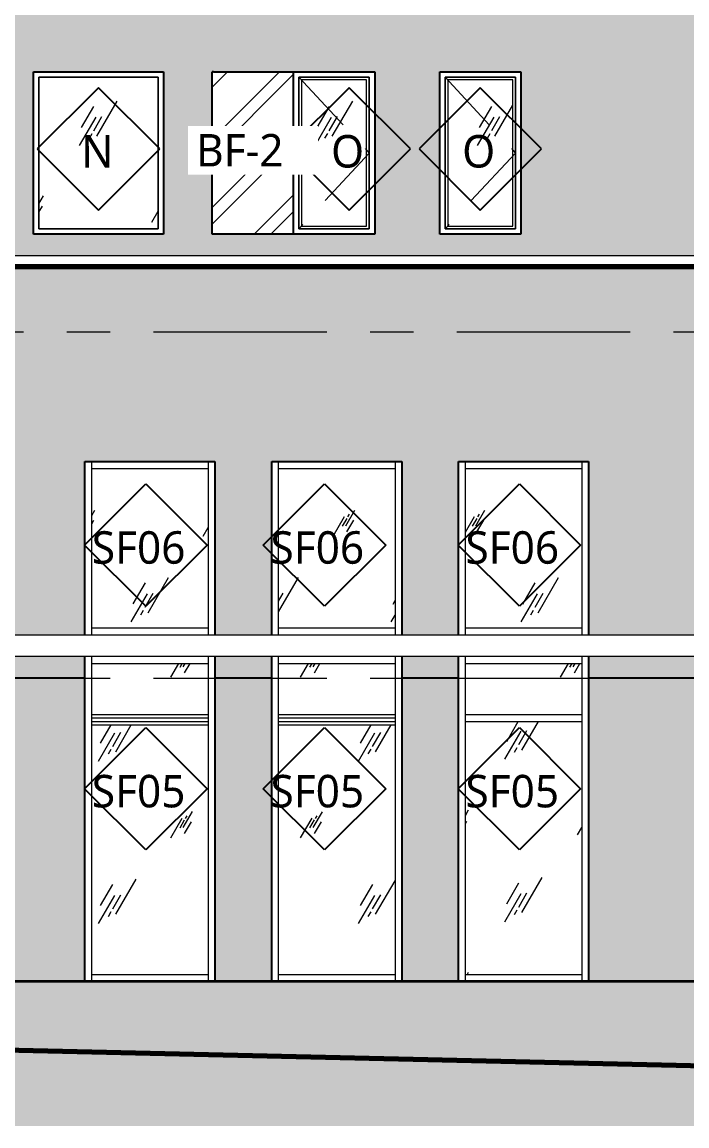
# Model space of a CAD drawing. Header units: inches. Extents: x 6 to 15224, y -733 to 6300.
# Drawn here: x 7195.9 to 7441.5, y 5055.6 to 5463.4 of the extents above; entities that cross this region are included whole.
import ezdxf

# ---------------------------------------------------------------- set-up
doc = ezdxf.new("R2010")
doc.units = ezdxf.units.IN
doc.header["$MEASUREMENT"] = 0
doc.linetypes.add('Center 1_2_', pattern=[112, 64, -16, 16, -16])
doc.linetypes.add('Hidden 3_16_', pattern=[36, 24, -12])
for name, color, linetype, lineweight in [('A-ANNO-NOTE', 131, 'Continuous', 25), ('A-DETL', 90, 'Continuous', 13), ('A-DETL-GENF', 92, 'Continuous', 13), ('A-FLOR-LEVL', 51, 'Continuous', 13), ('A-GLAZ', 151, 'Continuous', 25), ('A-GLAZ-CURT', 52, 'Continuous', 13), ('A-GLAZ-CWMG', 51, 'Continuous', 13), ('A-GLAZ-IDEN', 152, 'Continuous', 25), ('A-GLAZ-SILL', 1, 'Continuous', 18), ('A-ROOF', 132, 'Continuous', 18), ('A-WALL', 113, 'Continuous', 25), ('A-WALL-PATT', 111, 'Continuous', 25), ('G-ANNO-TEXT', 231, 'Continuous', 13)]:
    doc.layers.add(name, color=color, linetype=linetype, lineweight=lineweight)
doc.styles.add('Open Sans_5', font='OpenSans-Regular.ttf', dxfattribs={"height": 12})

# ---------------------------------------------------------------- blocks, each defined once
blk = doc.blocks.new('1-2 WD Adaptive - 2_-6_x5_-0_-12420713-NORTH ELEVATION')
at = {"layer": 'A-GLAZ-SILL', "lineweight": 13}
h = blk.add_hatch(dxfattribs=at)
h.set_pattern_fill('FP_151', color=256, style=0, pattern_type=2)
h.set_pattern_definition([(59.808, (1556.558, 5424.806), (144.0017, 239.99866), [9, -754.581]), (59.808, (1555.824, 5418.193), (144.0017, 239.99866), [12, -751.581]), (59.808, (1561.009, 5423.623), (144.0017, 239.99866), [6, -757.581]), (59.808, (1559.42, 5420.844), (144.0017, 239.99866), [2, -761.581]), (59.808, (1562.115, 5421.598), (144.0017, 239.99866), [15, -748.581]), (59.808, (1587.533, 5391.404), (144.0017, 239.99866), [5.062, -758.519]), (59.808, (1587.092, 5393.668), (144.0017, 239.99866), [6.75, -756.831]), (59.808, (1585.882, 5393.525), (144.0017, 239.99866), [3.375, -760.206]), (59.808, (1587.914, 5397.029), (144.0017, 239.99866), [1.125, -762.456]), (59.808, (1582.7, 5390.297), (144.0017, 239.99866), [8.438, -755.144])])
h.paths.add_polyline_path([(1560.87, 5388), (1561.06, 5388), (1561.06, 5442), (1537.06, 5442), (1537.06, 5388)])
at = {"layer": 'A-GLAZ', "lineweight": 13}
for p, q in [((1534.06, 5445), (1564.06, 5445)), ((1534.06, 5385), (1534.06, 5445)), ((1564.06, 5445), (1564.06, 5385)), ((1562.06, 5443), (1536.06, 5443)), ((1536.06, 5443), (1536.06, 5387)), ((1562.06, 5387), (1562.06, 5443)), ((1536.06, 5387), (1562.06, 5387)), ((1564.06, 5385), (1534.06, 5385))]:
    blk.add_line(p, q, dxfattribs=at)
at = {"layer": 'A-GLAZ', "linetype": 'Hidden 3_16_', "lineweight": 13}
for p, q in [((1536.06, 5443), (1562.06, 5415)), ((1562.06, 5415), (1536.06, 5387))]:
    blk.add_line(p, q, dxfattribs=at)
at = {"layer": 'A-GLAZ-SILL'}
for p, q in [((1536.06, 5443), (1562.06, 5443)), ((1536.06, 5387), (1536.06, 5443)), ((1562.06, 5443), (1536.06, 5443)), ((1536.06, 5443), (1536.06, 5387)), ((1561.06, 5442), (1537.06, 5442)), ((1537.06, 5442), (1537.06, 5388)), ((1561.06, 5388), (1561.06, 5442)), ((1562.06, 5443), (1562.06, 5387)), ((1562.06, 5387), (1562.06, 5443)), ((1562.06, 5387), (1536.06, 5387)), ((1536.06, 5387), (1562.06, 5387)), ((1537.06, 5388), (1561.06, 5388))]:
    blk.add_line(p, q, dxfattribs=at)
blk = doc.blocks.new('1-2 WD Adaptive-Recess-TS - 2_-6_x5_-0_ - 2_-6_ Recess L-12471039-NORTH ELEVATION')
at = {"layer": 'A-GLAZ-SILL', "lineweight": 13}
h = blk.add_hatch(dxfattribs=at)
h.set_pattern_fill('FP_176', color=256, style=0, pattern_type=2)
h.set_pattern_definition([(45.064, (1529.362, 0), (-12.699375, 12.61497), []), (45.064, (1529.362, 19.2), (-12.699375, 12.61497), [])])
h.paths.add_polyline_path([(1378.06, 5385), (1378.06, 5445), (1348.06, 5445), (1348.06, 5385)])
h = blk.add_hatch(dxfattribs=at)
h.set_pattern_fill('FP_177', color=256, style=0, pattern_type=2)
h.set_pattern_definition([(59.808, (1400.558, 5424.806), (144.0017, 239.99866), [9, -754.581]), (59.808, (1399.824, 5418.193), (144.0017, 239.99866), [12, -751.581]), (59.808, (1405.009, 5423.623), (144.0017, 239.99866), [6, -757.581]), (59.808, (1403.42, 5420.844), (144.0017, 239.99866), [2, -761.581]), (59.808, (1406.115, 5421.598), (144.0017, 239.99866), [15, -748.581]), (59.808, (1431.533, 5391.404), (144.0017, 239.99866), [5.063, -758.519]), (59.808, (1431.092, 5393.668), (144.0017, 239.99866), [6.75, -756.831]), (59.808, (1429.882, 5393.525), (144.0017, 239.99866), [3.375, -760.206]), (59.808, (1431.914, 5397.029), (144.0017, 239.99866), [1.125, -762.456]), (59.808, (1426.7, 5390.297), (144.0017, 239.99866), [8.438, -755.144])])
h.paths.add_polyline_path([(1405.06, 5388), (1405.06, 5442), (1381.06, 5442), (1381.06, 5388)])
at = {"layer": 'A-GLAZ'}
for p, q in [((1348.06, 5385), (1348.06, 5445)), ((1348.53, 5445), (1348.06, 5445)), ((1378.06, 5385), (1378.06, 5445)), ((1348.53, 5385), (1348.06, 5385))]:
    blk.add_line(p, q, dxfattribs=at)
at = {"layer": 'A-GLAZ', "lineweight": 13}
for p, q in [((1348.53, 5445), (1408.06, 5445)), ((1408.06, 5445), (1408.06, 5385)), ((1406.06, 5443), (1380.06, 5443)), ((1380.06, 5443), (1380.06, 5387)), ((1406.06, 5387), (1406.06, 5443)), ((1380.06, 5387), (1406.06, 5387)), ((1408.06, 5385), (1348.53, 5385))]:
    blk.add_line(p, q, dxfattribs=at)
at = {"layer": 'A-GLAZ', "linetype": 'Hidden 3_16_', "lineweight": 13}
for p, q in [((1380.06, 5443), (1406.06, 5415)), ((1406.06, 5415), (1380.06, 5387))]:
    blk.add_line(p, q, dxfattribs=at)
at = {"layer": 'A-GLAZ-SILL'}
for p, q in [((1380.06, 5443), (1406.06, 5443)), ((1380.06, 5387), (1380.06, 5443)), ((1406.06, 5443), (1380.06, 5443)), ((1380.06, 5443), (1380.06, 5387)), ((1405.06, 5442), (1381.06, 5442)), ((1381.06, 5442), (1381.06, 5388)), ((1405.06, 5388), (1405.06, 5442)), ((1406.06, 5443), (1406.06, 5387)), ((1406.06, 5387), (1406.06, 5443)), ((1406.06, 5387), (1380.06, 5387)), ((1380.06, 5387), (1406.06, 5387)), ((1381.06, 5388), (1405.06, 5388))]:
    blk.add_line(p, q, dxfattribs=at)
blk = doc.blocks.new('1-2 WD Adaptive - 4-0_x5_-0_-12420712-NORTH ELEVATION')
at = {"layer": 'A-GLAZ', "lineweight": 13}
h = blk.add_hatch(dxfattribs=at)
h.set_pattern_fill('FP_180', color=256, style=0, pattern_type=2)
h.set_pattern_definition([(59.808, (1313.558, 5424.806), (144.0017, 239.99866), [9, -754.581]), (59.808, (1312.824, 5418.193), (144.0017, 239.99866), [12, -751.581]), (59.808, (1318.009, 5423.623), (144.0017, 239.99866), [6, -757.581]), (59.808, (1316.42, 5420.844), (144.0017, 239.99866), [2, -761.581]), (59.808, (1319.115, 5421.598), (144.0017, 239.99866), [15, -748.581]), (59.808, (1344.533, 5391.404), (144.0017, 239.99866), [5.062, -758.519]), (59.808, (1344.092, 5393.668), (144.0017, 239.99866), [6.75, -756.831]), (59.808, (1342.882, 5393.525), (144.0017, 239.99866), [3.375, -760.206]), (59.808, (1344.914, 5397.029), (144.0017, 239.99866), [1.125, -762.456]), (59.808, (1339.7, 5390.297), (144.0017, 239.99866), [8.438, -755.144])])
h.paths.add_polyline_path([(1284.06, 5387), (1328.06, 5387), (1328.06, 5443), (1284.06, 5443), (1284.06, 5391.08)])
for p, q in [((1282.06, 5445), (1330.06, 5445)), ((1282.06, 5385), (1282.06, 5445)), ((1330.06, 5445), (1330.06, 5385)), ((1328.06, 5443), (1284.06, 5443)), ((1284.06, 5443), (1284.06, 5387)), ((1328.06, 5387), (1328.06, 5443)), ((1284.06, 5387), (1328.06, 5387)), ((1330.06, 5385), (1282.06, 5385))]:
    blk.add_line(p, q, dxfattribs=at)
at = {"layer": 'A-GLAZ-SILL'}
for p, q in [((1284.06, 5443), (1328.06, 5443)), ((1284.06, 5387), (1284.06, 5443)), ((1328.06, 5443), (1284.06, 5443)), ((1284.06, 5443), (1284.06, 5387)), ((1328.06, 5443), (1328.06, 5387)), ((1328.06, 5387), (1328.06, 5443)), ((1328.06, 5387), (1284.06, 5387)), ((1284.06, 5387), (1328.06, 5387))]:
    blk.add_line(p, q, dxfattribs=at)
blk = doc.blocks.new('System Panel - Glazed-17608209-NORTH ELEVATION')
at = {"layer": 'A-GLAZ-CURT'}
h = blk.add_hatch(dxfattribs=at)
h.set_pattern_fill('FP_274', color=256, style=0, pattern_type=2)
h.set_pattern_definition([(59.808, (936.558, 5197.431), (144.0017, 239.99866), [9, -754.581]), (59.808, (935.824, 5190.818), (144.0017, 239.99866), [12, -751.581]), (59.808, (941.009, 5196.248), (144.0017, 239.99866), [6, -757.581]), (59.808, (939.42, 5193.469), (144.0017, 239.99866), [2, -761.581]), (59.808, (942.115, 5194.223), (144.0017, 239.99866), [15, -748.581]), (59.808, (967.533, 5164.029), (144.0017, 239.99866), [5.062, -758.519]), (59.808, (967.092, 5166.293), (144.0017, 239.99866), [6.75, -756.831]), (59.808, (965.882, 5166.15), (144.0017, 239.99866), [3.375, -760.206]), (59.808, (967.914, 5169.654), (144.0017, 239.99866), [1.125, -762.456]), (59.808, (962.7, 5162.922), (144.0017, 239.99866), [8.438, -755.144])])
h.paths.add_polyline_path([(950.56, 5111.5), (950.56, 5203.75), (907.56, 5203.75), (907.56, 5111.5)])
blk = doc.blocks.new('System Panel - Glazed-12388230-NORTH ELEVATION')
at = {"layer": 'A-GLAZ-CURT'}
h = blk.add_hatch(dxfattribs=at)
h.set_pattern_fill('FP_275', color=256, style=0, pattern_type=2)
h.set_pattern_definition([(59.808, (936.558, 5256.806), (144.0017, 239.99866), [9, -754.581]), (59.808, (935.824, 5250.193), (144.0017, 239.99866), [12, -751.581]), (59.808, (941.009, 5255.623), (144.0017, 239.99866), [6, -757.581]), (59.808, (939.42, 5252.844), (144.0017, 239.99866), [2, -761.581]), (59.808, (942.115, 5253.598), (144.0017, 239.99866), [15, -748.581]), (59.808, (967.533, 5223.404), (144.0017, 239.99866), [5.062, -758.519]), (59.808, (967.092, 5225.668), (144.0017, 239.99866), [6.75, -756.831]), (59.808, (965.882, 5225.525), (144.0017, 239.99866), [3.375, -760.206]), (59.808, (967.914, 5229.029), (144.0017, 239.99866), [1.125, -762.456]), (59.808, (962.7, 5222.297), (144.0017, 239.99866), [8.438, -755.144])])
h.paths.add_polyline_path([(939.7, 5207.5), (950.56, 5207.5), (950.56, 5226.5), (907.56, 5226.5), (907.56, 5207.5), (935.04, 5207.5)])
blk = doc.blocks.new('Rectangular Mullion - 2 1_2_ x 5_-4521980-NORTH ELEVATION')
at = {"layer": 'A-GLAZ-CWMG'}
for p, q in [((907.56, 5298.5), (907.56, 5301)), ((950.56, 5301), (950.56, 5298.5)), ((907.56, 5298.5), (950.56, 5298.5))]:
    blk.add_line(p, q, dxfattribs=at)
blk = doc.blocks.new('Rectangular Mullion - 2 1_2_ x 5_-4521981-NORTH ELEVATION')
at = {"layer": 'A-GLAZ-CWMG'}
for p, q in [((907.56, 5109), (907.56, 5111.5)), ((950.56, 5111.5), (907.56, 5111.5)), ((950.56, 5111.5), (950.56, 5109))]:
    blk.add_line(p, q, dxfattribs=at)
blk = doc.blocks.new('Rectangular Mullion - 2 1_2_ x 5_-4374346-NORTH ELEVATION')
at = {"layer": 'A-GLAZ-CWMG'}
blk.add_line((950.56, 5205), (950.56, 5109), dxfattribs=at)
blk = doc.blocks.new('Rectangular Mullion - 2 1_2_ x 5_-12386204-NORTH ELEVATION')
at = {"layer": 'A-GLAZ-CWMG'}
blk.add_line((950.56, 5227.75), (950.56, 5206.25), dxfattribs=at)
blk = doc.blocks.new('Rectangular Mullion - 2 1_2_ x 5_-12391201-NORTH ELEVATION')
at = {"layer": 'A-GLAZ-CWMG'}
blk.add_line((907.56, 5238.25), (907.56, 5301), dxfattribs=at)
blk = doc.blocks.new('Rectangular Mullion - 2 1_2_ x 5_-17608210-NORTH ELEVATION')
at = {"layer": 'A-GLAZ-CWMG'}
blk.add_line((907.56, 5205), (907.56, 5206.25), dxfattribs=at)
blk = doc.blocks.new('Rectangular Mullion - 2 1_2_ x 5_-4521982-NORTH ELEVATION')
at = {"layer": 'A-GLAZ-CWMG'}
for p, q in [((907.56, 5205), (907.56, 5207.5)), ((950.56, 5207.5), (907.56, 5207.5)), ((950.56, 5207.5), (950.56, 5205)), ((907.56, 5205), (950.56, 5205))]:
    blk.add_line(p, q, dxfattribs=at)
blk = doc.blocks.new('System Panel - Glazed-20080682-NORTH ELEVATION')
at = {"layer": 'A-GLAZ-CURT'}
h = blk.add_hatch(dxfattribs=at)
h.set_pattern_fill('FP_278', color=256, style=0, pattern_type=2)
h.set_pattern_definition([(59.808, (1470.558, 5198.056), (144.0017, 239.99866), [9, -754.581]), (59.808, (1469.824, 5191.443), (144.0017, 239.99866), [12, -751.581]), (59.808, (1475.009, 5196.873), (144.0017, 239.99866), [6, -757.581]), (59.808, (1473.42, 5194.094), (144.0017, 239.99866), [2, -761.581]), (59.808, (1476.115, 5194.848), (144.0017, 239.99866), [15, -748.581]), (59.808, (1501.533, 5164.654), (144.0017, 239.99866), [5.063, -758.519]), (59.808, (1501.092, 5166.918), (144.0017, 239.99866), [6.75, -756.831]), (59.808, (1499.882, 5166.775), (144.0017, 239.99866), [3.375, -760.206]), (59.808, (1501.914, 5170.279), (144.0017, 239.99866), [1.125, -762.456]), (59.808, (1496.7, 5163.547), (144.0017, 239.99866), [8.437, -755.144])])
h.paths.add_polyline_path([(1456.54, 5111.5), (1484.56, 5111.5), (1484.56, 5205), (1441.56, 5205), (1441.56, 5111.5)])
blk = doc.blocks.new('Rectangular Mullion - 2 1_2_ x 5_-20066308-NORTH ELEVATION')
at = {"layer": 'A-GLAZ-CWMG'}
blk.add_line((1484.56, 5206.25), (1484.56, 5109), dxfattribs=at)
blk = doc.blocks.new('Rectangular Mullion - 2 1_2_ x 5_-20066309-NORTH ELEVATION')
at = {"layer": 'A-GLAZ-CWMG'}
blk.add_line((1441.56, 5109), (1441.56, 5206.25), dxfattribs=at)
blk = doc.blocks.new('System Panel - Glazed-12391330-NORTH ELEVATION')
at = {"layer": 'A-GLAZ-CURT'}
h = blk.add_hatch(dxfattribs=at)
h.set_pattern_fill('FP_298', color=256, style=0, pattern_type=2)
h.set_pattern_definition([(59.808, (1332.558, 5308.806), (144.0017, 239.99866), [9, -754.581]), (59.808, (1331.824, 5302.193), (144.0017, 239.99866), [12, -751.581]), (59.808, (1337.009, 5307.623), (144.0017, 239.99866), [6, -757.581]), (59.808, (1335.42, 5304.844), (144.0017, 239.99866), [2, -761.581]), (59.808, (1338.115, 5305.598), (144.0017, 239.99866), [15, -748.581]), (59.808, (1363.533, 5275.404), (144.0017, 239.99866), [5.062, -758.519]), (59.808, (1363.092, 5277.668), (144.0017, 239.99866), [6.75, -756.831]), (59.808, (1361.882, 5277.525), (144.0017, 239.99866), [3.375, -760.206]), (59.808, (1363.914, 5281.029), (144.0017, 239.99866), [1.125, -762.456]), (59.808, (1358.7, 5274.297), (144.0017, 239.99866), [8.438, -755.144])])
h.paths.add_polyline_path([(1303.56, 5239.5), (1346.56, 5239.5), (1346.56, 5298.5), (1303.56, 5298.5), (1303.56, 5248.07)])
blk = doc.blocks.new('Rectangular Mullion - 2 1_2_ x 5_-V136-NORTH ELEVATION')
at = {"layer": 'A-GLAZ-CWMG'}
blk.add_line((1346.56, 5301), (1346.56, 5238.25), dxfattribs=at)
blk = doc.blocks.new('Rectangular Mullion - 2 1_2_ x 5_-12391200-NORTH ELEVATION')
at = {"layer": 'A-GLAZ-CWMG'}
for p, q in [((1647.06, 5237), (1647.06, 5238.25)), ((1647.06, 5227.75), (1647.06, 5229))]:
    blk.add_line(p, q, dxfattribs=at)
blk = doc.blocks.new('Rectangular Mullion - 2 1_2_ x 5_-V137-NORTH ELEVATION')
at = {"layer": 'A-GLAZ-CWMG'}
for p, q in [((1303.56, 5237), (1303.56, 5239.5)), ((1346.56, 5239.5), (1303.56, 5239.5)), ((1346.56, 5239.5), (1346.56, 5237))]:
    blk.add_line(p, q, dxfattribs=at)
blk = doc.blocks.new('Rectangular Mullion - 2 1_2_ x 5_-V138-NORTH ELEVATION')
at = {"layer": 'A-GLAZ-CWMG'}
for p, q in [((1346.56, 5238.25), (1346.56, 5237)), ((1346.56, 5229), (1346.56, 5227.75))]:
    blk.add_line(p, q, dxfattribs=at)
blk = doc.blocks.new('Rectangular Mullion - 2 1_2_ x 5_-12386209-NORTH ELEVATION')
at = {"layer": 'A-GLAZ-CWMG'}
blk.add_line((1647.06, 5206.25), (1647.06, 5227.75), dxfattribs=at)
blk = doc.blocks.new('Rectangular Mullion - 2 1_2_ x 5_-V139-NORTH ELEVATION')
at = {"layer": 'A-GLAZ-CWMG'}
for p, q in [((1303.56, 5226.5), (1303.56, 5229)), ((1346.56, 5229), (1346.56, 5226.5)), ((1303.56, 5226.5), (1346.56, 5226.5))]:
    blk.add_line(p, q, dxfattribs=at)
blk = doc.blocks.new('Rectangular Mullion - 2 1_2_ x 5_-17608211-NORTH ELEVATION')
at = {"layer": 'A-GLAZ-CWMG'}
blk.add_line((1346.56, 5206.25), (1346.56, 5205), dxfattribs=at)
blk = doc.blocks.new('Rectangular Mullion - 2 1_2_ x 5_-17608212-NORTH ELEVATION')
at = {"layer": 'A-GLAZ-CWMG'}
blk.add_line((1303.56, 5109), (1303.56, 5205), dxfattribs=at)
blk = doc.blocks.new('Rectangular Mullion - 2 1_2_ x 5_-V144-NORTH ELEVATION')
at = {"layer": 'A-GLAZ-CWMG'}
for p, q in [((1303.56, 5203.75), (1303.56, 5206.25)), ((1346.56, 5206.25), (1303.56, 5206.25)), ((1303.56, 5203.75), (1346.56, 5203.75)), ((1346.56, 5206.25), (1346.56, 5203.75))]:
    blk.add_line(p, q, dxfattribs=at)
blk = doc.blocks.new('TAG Window-AM - Standard-51685-NORTH ELEVATION')
at = {"layer": 'A-GLAZ-IDEN'}
for p, q in [((1541.89, 5558), (1519.26, 5535.38)), ((1564.52, 5535.38), (1541.89, 5558)), ((1519.26, 5535.38), (1541.89, 5512.75)), ((1541.89, 5512.75), (1564.52, 5535.38))]:
    blk.add_line(p, q, dxfattribs=at)
blk = doc.blocks.new('SYM Window Tag-Dumb-AM - Window Tag - Dumb-23030-NORTH ELEVATION')
at = {"layer": 'A-ANNO-NOTE'}
for p, q in [((1705.98, 5159.66), (1728.61, 5182.29)), ((1728.61, 5182.29), (1751.23, 5159.66)), ((1728.61, 5137.03), (1705.98, 5159.66)), ((1751.23, 5159.66), (1728.61, 5137.03))]:
    blk.add_line(p, q, dxfattribs=at)

msp = doc.modelspace()

# ---------------------------------------------------------------- hatches: boundary and pattern name
at = {"layer": 'A-DETL-GENF'}
msp.add_hatch(color=29, dxfattribs=at).paths.add_polyline_path([(6257.13336923, 5055.64040001), (8156.86636923, 5055.64040001), (8156.86636923, 5064), (8113.6488696, 5064), (8113.6488696, 5070), (7783.6488696, 5070), (6087.3363696, 5109), (5772.88770256, 5109), (5772.88770256, 5055.64040001), (6219.88370256, 5055.64040001)])
h = msp.add_hatch(dxfattribs=at)
h.set_pattern_fill('FP_308', color=8, style=0, pattern_type=2)
h.set_pattern_definition([(50, (7465.809, 0), (18.362056, -1.60683), [1.92, -21.12]), (355, (7465.81, 0), (-3.55226, 19.255874), [1.536, -16.896]), (100.451, (7467.339, -0.134), (14.81021, 17.649286), [1.632, -17.949]), (46.184, (7465.81, 5.12), (27.32125, -4.23761), [2.88, -31.68]), (96.636, (7468.086, 4.767), (23.92754, 24.93717), [2.448, -26.924]), (351.184, (7465.81, 5.12), (23.92765, 24.93743), [2.304, -25.344]), (21, (7468.369, 3.84), (15.28081, -10.307465), [1.92, -21.12]), (326, (7468.37, 3.84), (6.22856, 18.563735), [1.536, -16.896]), (71.451, (7469.643, 2.981), (21.509846, 8.25628), [1.632, -17.949]), (37.5, (7465.809, 0), (0.311095, 8.5225365), [0.16896, -16.522, 0.16896, -16.983, -16.96]), (37.5, (7465.809, 0), (0.311095, 8.5225365), [-33.843, 0.16896, -16.791]), (7.5, (7465.809, 0), (6.734636, 10.097431), [0.16896, -9.61, 0.16896, -16.138, -6.464]), (7.5, (7465.809, 0), (6.734636, 10.097431), [-26.086, 0.16896, -6.295]), (327.5, (7460.1, 0), (13.666107, -0.577186), [0.16896, -6.231, 0.16896, -19.799, -26.496]), (327.5, (7460.1, 0), (13.666107, -0.577186), [-26.368, 0.16896, -26.327]), (317.5, (7457.54, 0), (14.929853, 2.562859), [0.16896, -8.151, 0.16896, -13.092, -18.816]), (317.5, (7457.54, 0), (14.929853, 2.562859), [-21.581, 0.16896, -18.647])])
h.paths.add_polyline_path([(7891.4613696, 5070), (7915.4613696, 5070), (7915.4613696, 5077), (7903.4613696, 5077), (7903.4613696, 5085), (7891.4613696, 5085), (7891.4613696, 5093), (7879.4613696, 5093), (7879.4613696, 5101), (7867.4613696, 5101), (7867.4613696, 5109), (6089.50986923, 5108.95002897), (7785.1488696, 5070), (7879.4613696, 5070)])
at = {"layer": 'A-WALL-PATT', "lineweight": 13}
h = msp.add_hatch(dxfattribs=at)
h.set_pattern_fill('FP_144', color=256, style=0, pattern_type=2)
h.set_pattern_definition([(0, (7465.8091, 0), (5.12, 1.28), [0.16896, -3.671, 0.16896, -3.671, -20.48]), (0, (7465.8091, 0), (5.12, 1.28), [-7.68, 0.16896, -7.511, 0.16896, -3.671, -8.96]), (0, (7465.8091, 0), (5.12, 1.28), [-19.2, 0.16896, -2.391, 0.16896, -6.231]), (120, (7467.7291, 0.64), (-3.66851252, 3.79405007), [0.16896, -3.671, 0.16896, -3.671, -20.48]), (120, (7467.7291, 0.64), (-3.66851252, 3.79405007), [-7.68, 0.16896, -7.511, 0.16896, -3.671, -8.96]), (120, (7467.7291, 0.64), (-3.66851252, 3.79405007), [-19.2, 0.16896, -2.391, 0.16896, -6.231]), (240, (7468.3691, 3.2), (-1.45148748, -5.07405007), [0.16896, -3.671, 0.16896, -3.671, -20.48]), (240, (7468.3691, 3.2), (-1.45148748, -5.07405007), [-7.68, 0.16896, -7.511, 0.16896, -3.671, -8.96]), (240, (7468.3691, 3.2), (-1.45148748, -5.07405007), [-19.2, 0.16896, -2.391, 0.16896, -6.231])])
h.paths.add_polyline_path([(6611.0238696, 5349), (6622.1488696, 5349), (6622.1488696, 5377), (7520.3988696, 5377), (7520.3988696, 5475.875), (6595.8988696, 5475.875), (6595.8988696, 5349), (6597.33538728, 5349)])
h.paths.add_polyline_path([(6964.87703589, 5385), (6906.3988696, 5385), (6906.3988696, 5445), (6972.3988696, 5445), (6972.3988696, 5385)])
h.paths.add_polyline_path([(6619.10720293, 5385), (6612.3988696, 5385), (6612.3988696, 5445), (6708.3988696, 5445), (6708.3988696, 5385), (6622.1488696, 5385)])
h.paths.add_polyline_path([(7113.87570256, 5385), (7026.1488696, 5385), (7026.1488696, 5445), (7122.1488696, 5445), (7122.1488696, 5385), (7121.86682442, 5385)])
h.paths.add_polyline_path([(6768.1488696, 5385), (6768.1488696, 5445), (6816.1488696, 5445), (6816.1488696, 5385), (6768.43091477, 5385)])
h.paths.add_polyline_path([(7482.1488696, 5385), (7452.1488696, 5385), (7452.1488696, 5445), (7482.1488696, 5445), (7482.1488696, 5405.51373334)])
h.paths.add_polyline_path([(7350.1488696, 5385), (7350.1488696, 5445), (7380.1488696, 5445), (7380.1488696, 5385)])
h.paths.add_polyline_path([(7200.1488696, 5385), (7200.1488696, 5445), (7248.1488696, 5445), (7248.1488696, 5385)])
h.paths.add_polyline_path([(7326.1488696, 5385), (7266.1488696, 5385), (7266.1488696, 5445), (7326.1488696, 5445), (7326.1488696, 5390.07488987)])
h.paths.add_polyline_path([(6858.1488696, 5385), (6828.1488696, 5385), (6828.1488696, 5445), (6858.1488696, 5445), (6858.1488696, 5405.51373334)])
h.paths.add_polyline_path([(6903.6488696, 5458.25), (6878.8988696, 5458.25), (6878.8988696, 5467.75), (6904.3988696, 5467.75), (6904.3988696, 5458.25), (6903.79619102, 5458.25)])
h.paths.add_polyline_path([(7151.01494102, 5458.25), (7127.8988696, 5458.25), (7127.8988696, 5467.75), (7153.3988696, 5467.75), (7153.3988696, 5458.25), (7151.12536923, 5458.25)])
h.paths.add_polyline_path([(6735.1488696, 5458.25), (6734.3988696, 5458.25), (6734.3988696, 5467.75), (6759.8988696, 5467.75), (6759.8988696, 5458.25), (6735.8988696, 5458.25)])
h = msp.add_hatch(dxfattribs=at)
h.set_pattern_fill('FP_145', color=256, style=0, pattern_type=2)
h.set_pattern_definition([(180, (7739.086, 5221), (-2e-15, -18), [36, 0]), (180, (7739.086, 5239), (-2e-15, -18), [36, 0]), (180, (7739.086, 5236), (-2e-15, -18), [36, 0]), (180, (7739.086, 5233), (-2e-15, -18), [36, 0]), (180, (7739.086, 5230), (-2e-15, -18), [36, 0]), (180, (7739.086, 5227), (-2e-15, -18), [36, 0]), (180, (7739.086, 5224), (-2e-15, -18), [36, 0]), (90, (7703.086, 5221), (-36, 2e-15), [18, 0]), (90, (7715.086, 5221), (-36, 2e-15), [18, 0]), (90, (7727.086, 5221), (-36, 2e-15), [18, 0]), (90, (7739.086, 5221), (-36, 2e-15), [18, 0]), (180, (7739.086, 5238), (-2e-15, -18), [36, 0]), (180, (7739.086, 5235), (-2e-15, -18), [36, 0]), (180, (7739.086, 5232), (-2e-15, -18), [36, 0]), (180, (7739.086, 5229), (-2e-15, -18), [36, 0]), (180, (7739.086, 5226), (-2e-15, -18), [36, 0]), (180, (7739.086, 5223), (-2e-15, -18), [36, 0])])
h.paths.add_polyline_path([(6622.1488696, 5221), (6640.3988696, 5221), (6640.3988696, 5301), (6641.8363696, 5301), (6641.8363696, 5302), (6715.8363696, 5302), (6715.8363696, 5301), (6717.3988696, 5301), (6717.3988696, 5221), (6823.1488696, 5221), (6823.1488696, 5229), (6754.2113696, 5229), (6754.2113696, 5237), (6823.1488696, 5237), (6823.1488696, 5301), (6871.1488696, 5301), (6871.1488696, 5237), (6892.1488696, 5237), (6892.1488696, 5301), (6940.1488696, 5301), (6940.1488696, 5237), (6961.1488696, 5237), (6961.1488696, 5301), (7009.1488696, 5301), (7009.1488696, 5237), (7030.1488696, 5237), (7030.1488696, 5301), (7078.1488696, 5301), (7078.1488696, 5237), (7099.1488696, 5237), (7099.1488696, 5301), (7147.1488696, 5301), (7147.1488696, 5237), (7219.1488696, 5237), (7219.1488696, 5301), (7267.1488696, 5301), (7267.1488696, 5237), (7288.1488696, 5237), (7288.1488696, 5301), (7336.1488696, 5301), (7336.1488696, 5237), (7357.1488696, 5237), (7357.1488696, 5301), (7405.1488696, 5301), (7405.1488696, 5237), (7466.1488696, 5237), (7466.1488696, 5346), (7466.0863696, 5346), (7466.0863696, 5351.75), (7480.3988696, 5352.20472597), (7697.5238696, 5352.20472597), (7697.5238696, 5373), (6622.1488696, 5373), (6622.1488696, 5221.83023334)])
h.paths.add_polyline_path([(7281.49920256, 5221), (7288.1488696, 5221), (7288.1488696, 5229), (7267.1488696, 5229), (7267.1488696, 5221)])
h.paths.add_polyline_path([(7336.1488696, 5221), (7357.1488696, 5221), (7357.1488696, 5229), (7336.1488696, 5229)])
h.paths.add_polyline_path([(7030.1488696, 5221), (7030.1488696, 5229), (7009.1488696, 5229), (7009.1488696, 5221), (7020.75153589, 5221)])
h.paths.add_polyline_path([(6871.1488696, 5221), (6892.1488696, 5221), (6892.1488696, 5229), (6871.1488696, 5229)])
h.paths.add_polyline_path([(7095.25086923, 5221), (7099.1488696, 5221), (7099.1488696, 5229), (7078.1488696, 5229), (7078.1488696, 5221)])
h.paths.add_polyline_path([(7169.75020256, 5221), (7219.1488696, 5221), (7219.1488696, 5229), (7147.1488696, 5229), (7147.1488696, 5221), (7167.42209839, 5221)])
h.paths.add_polyline_path([(7405.1488696, 5221), (7466.1488696, 5221), (7466.1488696, 5229), (7405.1488696, 5229)])
h.paths.add_polyline_path([(6940.1488696, 5221), (6961.1488696, 5221), (6961.1488696, 5229), (6940.1488696, 5229)])
h.paths.add_polyline_path([(6776.67866621, 5284.64722296), (6775.49304943, 5284.7813733), (6774.51235406, 5285.12675217), (6773.85367807, 5285.52383453), (6773.25355106, 5286.07435427), (6772.60036404, 5287.20302302), (6772.13380188, 5288.60934201), (6771.83785557, 5290.62985348), (6771.76076215, 5292.25858996), (6771.89823373, 5294.65406646), (6772.31127846, 5296.56742873), (6772.99556963, 5298.02429194), (6773.94699051, 5299.05393059), (6775.1724023, 5299.66595037), (6776.67866621, 5299.86995696), (6777.89538714, 5299.72739927), (6778.86693422, 5299.3869279), (6779.73144646, 5298.79732141), (6780.37822969, 5297.99456004), (6780.90775499, 5296.85834396), (6781.25646434, 5295.77701754), (6781.52874646, 5293.84421518), (6781.59678027, 5292.25493065), (6781.46047094, 5289.86951725), (6781.05154292, 5287.96072912), (6780.37136848, 5286.50249366), (6779.42131985, 5285.46873829), (6778.19316357, 5284.85260179), (6777.29708978, 5284.7310865)])
h.paths.add_polyline_path([(6742.25186778, 5284.64722296), (6741.06625099, 5284.7813733), (6740.08555563, 5285.12675217), (6739.42687964, 5285.52383453), (6738.82675263, 5286.07435427), (6738.1735656, 5287.20302302), (6737.70700344, 5288.60934201), (6737.41105714, 5290.62985348), (6737.33396371, 5292.25858996), (6737.47143529, 5294.65406646), (6737.88448003, 5296.56742873), (6738.5687712, 5298.02429194), (6739.52019207, 5299.05393059), (6740.74560386, 5299.66595037), (6742.25186778, 5299.86995696), (6743.4685887, 5299.72739927), (6744.44013579, 5299.3869279), (6745.30464803, 5298.79732141), (6745.95143126, 5297.99456004), (6746.48095656, 5296.85834396), (6746.82966591, 5295.77701754), (6747.10194802, 5293.84421518), (6747.1442658, 5291.80490001), (6747.0336725, 5289.86951725), (6746.62474449, 5287.96072912), (6745.94457005, 5286.50249366), (6744.99452141, 5285.46873829), (6743.76636514, 5284.85260179), (6742.87029134, 5284.7310865)])
h.paths.add_polyline_path([(6765.20306673, 5284.64722296), (6764.01744995, 5284.7813733), (6763.03675459, 5285.12675217), (6762.3780786, 5285.52383453), (6761.77795158, 5286.07435427), (6761.12476456, 5287.20302302), (6760.6582024, 5288.60934201), (6760.3622561, 5290.62985348), (6760.28516267, 5292.25858996), (6760.42263425, 5294.65406646), (6760.83567898, 5296.56742873), (6761.51997015, 5298.02429194), (6762.47139103, 5299.05393059), (6763.69680282, 5299.66595037), (6765.20306673, 5299.86995696), (6766.41978766, 5299.72739927), (6767.39133474, 5299.3869279), (6768.25584698, 5298.79732141), (6768.90263021, 5297.99456004), (6769.43215551, 5296.85834396), (6769.78086487, 5295.77701754), (6770.05314698, 5293.84421518), (6770.09546476, 5291.80490001), (6769.98487146, 5289.86951725), (6769.57594345, 5287.96072912), (6768.895769, 5286.50249366), (6767.94572037, 5285.46873829), (6766.7175641, 5284.85260179), (6765.8214903, 5284.7310865)])
h.paths.add_polyline_path([(6753.72746725, 5284.64722296), (6752.54185047, 5284.7813733), (6751.56115511, 5285.12675217), (6750.90247912, 5285.52383453), (6750.3023521, 5286.07435427), (6749.64916508, 5287.20302302), (6749.18260292, 5288.60934201), (6748.88665662, 5290.62985348), (6748.80956319, 5292.25858996), (6748.94703477, 5294.65406646), (6749.36007951, 5296.56742873), (6750.04437067, 5298.02429194), (6750.99579155, 5299.05393059), (6752.22120334, 5299.66595037), (6753.72746725, 5299.86995696), (6754.94418818, 5299.72739927), (6755.91573527, 5299.3869279), (6756.7802475, 5298.79732141), (6757.42703073, 5297.99456004), (6757.95655604, 5296.85834396), (6758.30526539, 5295.77701754), (6758.5775475, 5293.84421518), (6758.61986528, 5291.80490001), (6758.50927198, 5289.86951725), (6758.10034397, 5287.96072912), (6757.42016953, 5286.50249366), (6756.47012089, 5285.46873829), (6755.24196462, 5284.85260179), (6754.34589082, 5284.7310865)])
h.paths.add_polyline_path([(6776.67866621, 5286.52079022), (6777.29708978, 5286.58883053), (6777.86428299, 5286.79295148), (6778.38024585, 5287.13315305), (6778.84497836, 5287.60943526), (6779.22920602, 5288.30824932), (6779.50365435, 5289.31604645), (6779.670153, 5290.68701878), (6779.72321301, 5292.25858996), (6779.62121561, 5294.24239397), (6779.51097297, 5295.13938259), (6779.24567292, 5296.14409218), (6778.75754738, 5296.98550502), (6778.41729638, 5297.35623897), (6777.83317885, 5297.73449725), (6777.23097803, 5297.933724), (6776.65671034, 5297.9963897), (6776.01639045, 5297.92526184), (6775.48390115, 5297.74572689), (6774.98394778, 5297.43239838), (6774.54162855, 5296.99373847), (6774.1445933, 5296.21613487), (6773.8609967, 5295.16774225), (6773.68900908, 5293.79727124), (6773.64940911, 5291.80490001), (6773.73104402, 5290.29331121), (6773.85367807, 5289.31147232), (6774.1281264, 5288.30344647), (6774.51235406, 5287.60577595), (6774.97708657, 5287.13109469), (6775.64674049, 5286.73691238), (6776.06024264, 5286.58860183)])
h.paths.add_polyline_path([(6765.20306673, 5286.52079022), (6765.8214903, 5286.58883053), (6766.38868351, 5286.79295148), (6766.90464637, 5287.13315305), (6767.36937888, 5287.60943526), (6767.75360654, 5288.30824932), (6768.02805487, 5289.31604645), (6768.19272387, 5290.63282667), (6768.24761353, 5292.25858996), (6768.14561613, 5294.24239397), (6768.03537349, 5295.13938259), (6767.77007344, 5296.14409218), (6767.39133474, 5296.86631825), (6766.9416969, 5297.35623897), (6766.35757937, 5297.73449725), (6765.75537855, 5297.933724), (6765.18111087, 5297.9963897), (6764.54079097, 5297.92526184), (6764.00830167, 5297.74572689), (6763.5083483, 5297.43239838), (6763.06602907, 5296.99373847), (6762.66899382, 5296.21613487), (6762.38539722, 5295.16774225), (6762.2134096, 5293.79727124), (6762.17380963, 5291.80490001), (6762.25544454, 5290.29331121), (6762.3780786, 5289.31147232), (6762.65252692, 5288.30344647), (6763.03675459, 5287.60577595), (6763.50148709, 5287.13109469), (6764.17114101, 5286.73691238), (6764.58464316, 5286.58860183)])
h.paths.add_polyline_path([(6742.25186778, 5286.52079022), (6742.87029134, 5286.58883053), (6743.43748456, 5286.79295148), (6743.95344742, 5287.13315305), (6744.41817992, 5287.60943526), (6744.80240758, 5288.30824932), (6745.07685591, 5289.31604645), (6745.24152491, 5290.63282667), (6745.29641458, 5292.25858996), (6745.19441718, 5294.24239397), (6745.08417453, 5295.13938259), (6744.81887448, 5296.14409218), (6744.44013579, 5296.86631825), (6743.99049794, 5297.35623897), (6743.40638041, 5297.73449725), (6742.8041796, 5297.933724), (6742.22991191, 5297.9963897), (6741.37903589, 5297.8542704), (6741.05710272, 5297.74572689), (6740.55714934, 5297.43239838), (6740.11483012, 5296.99373847), (6739.71779487, 5296.21613487), (6739.43419826, 5295.16774225), (6739.26221064, 5293.79727124), (6739.2074443, 5292.25493065), (6739.30424558, 5290.29331121), (6739.42687964, 5289.31147232), (6739.70132797, 5288.30344647), (6740.08555563, 5287.60577595), (6740.55028813, 5287.13109469), (6741.06625099, 5286.79203665), (6741.63344421, 5286.58860183)])
h.paths.add_polyline_path([(6753.72746725, 5286.52079022), (6754.34589082, 5286.58883053), (6754.91308404, 5286.79295148), (6755.4290469, 5287.13315305), (6755.8937794, 5287.60943526), (6756.27800706, 5288.30824932), (6756.55245539, 5289.31604645), (6756.71712439, 5290.63282667), (6756.77201405, 5292.25858996), (6756.67001665, 5294.24239397), (6756.55977401, 5295.13938259), (6756.29447396, 5296.14409218), (6755.91573527, 5296.86631825), (6755.46609742, 5297.35623897), (6754.88197989, 5297.73449725), (6754.27977907, 5297.933724), (6753.70551139, 5297.9963897), (6753.06519149, 5297.92526184), (6752.53270219, 5297.74572689), (6752.03274882, 5297.43239838), (6751.5904296, 5296.99373847), (6751.19339435, 5296.21613487), (6750.90979774, 5295.16774225), (6750.73781012, 5293.79727124), (6750.69821015, 5291.80490001), (6750.77984506, 5290.29331121), (6750.90247912, 5289.31147232), (6751.17692745, 5288.30344647), (6751.56115511, 5287.60577595), (6752.02588761, 5287.13109469), (6752.69554154, 5286.73691238), (6753.10904369, 5286.58860183)])
h = msp.add_hatch(dxfattribs=at)
h.set_pattern_fill('FP_143', color=256, style=0, pattern_type=2)
h.set_pattern_definition([(180, (7507.711, 5109), (-2e-15, -18), [36, 0]), (180, (7507.711, 5127), (-2e-15, -18), [36, 0]), (180, (7507.711, 5124), (-2e-15, -18), [36, 0]), (180, (7507.711, 5121), (-2e-15, -18), [36, 0]), (180, (7507.711, 5118), (-2e-15, -18), [36, 0]), (180, (7507.711, 5115), (-2e-15, -18), [36, 0]), (180, (7507.711, 5112), (-2e-15, -18), [36, 0]), (90, (7471.71, 5109), (-36, 2e-15), [18, 0]), (90, (7483.71, 5109), (-36, 2e-15), [18, 0]), (90, (7495.71, 5109), (-36, 2e-15), [18, 0]), (90, (7507.71, 5109), (-36, 2e-15), [18, 0]), (180, (7507.711, 5126), (-2e-15, -18), [36, 0]), (180, (7507.711, 5123), (-2e-15, -18), [36, 0]), (180, (7507.711, 5120), (-2e-15, -18), [36, 0]), (180, (7507.711, 5117), (-2e-15, -18), [36, 0]), (180, (7507.711, 5114), (-2e-15, -18), [36, 0]), (180, (7507.711, 5111), (-2e-15, -18), [36, 0])])
h.paths.add_polyline_path([(6622.1488696, 5109), (6640.3988696, 5109), (6640.3988696, 5221), (6622.1488696, 5221), (6622.1488696, 5125.61506668)])
h.paths.add_polyline_path([(7030.1488696, 5109), (7030.1488696, 5221), (7009.1488696, 5221), (7009.1488696, 5109)])
h.paths.add_polyline_path([(7282.1488696, 5109), (7288.1488696, 5109), (7288.1488696, 5221), (7267.1488696, 5221), (7267.1488696, 5109)])
h.paths.add_polyline_path([(7456.3988696, 5109), (7466.1488696, 5109), (7466.1488696, 5221), (7405.1488696, 5221), (7405.1488696, 5109), (7449.12270256, 5109)])
h.paths.add_polyline_path([(7078.1488696, 5109), (7099.1488696, 5109), (7099.1488696, 5221), (7078.1488696, 5221), (7078.1488696, 5125.61506668)])
h.paths.add_polyline_path([(7337.37370256, 5109), (7357.1488696, 5109), (7357.1488696, 5221), (7336.1488696, 5221), (7336.1488696, 5109)])
h.paths.add_polyline_path([(6961.1488696, 5109), (6961.1488696, 5221), (6940.1488696, 5221), (6940.1488696, 5109), (6955.56461923, 5109)])
h.paths.add_polyline_path([(6892.1488696, 5109), (6892.1488696, 5221), (6871.1488696, 5221), (6871.1488696, 5109), (6890.37770256, 5109)])
h.paths.add_polyline_path([(7147.1488696, 5109), (7219.1488696, 5109), (7219.1488696, 5221), (7147.1488696, 5221), (7147.1488696, 5125.61506668)])
h.paths.add_polyline_path([(6741.37903589, 5109), (6823.1488696, 5109), (6823.1488696, 5221), (6717.3988696, 5221), (6717.3988696, 5109), (6722.75420256, 5109)])

# ---------------------------------------------------------------- linework, layer by layer
at = {"layer": 'A-DETL', "lineweight": 70}
for p, q in [((7708.6488696, 5373), (6622.1488696, 5373)), ((7783.6488696, 5070), (6087.3363696, 5109))]:
    msp.add_line(p, q, dxfattribs=at)
at = {"layer": 'A-DETL', "lineweight": 35}
msp.add_line((7867.4613696, 5109), (6087.3363696, 5109), dxfattribs=at)
at = {"layer": 'A-FLOR-LEVL', "linetype": 'Center 1_2_'}
for p, q in [((5788.49234292, 5349), (8064.94482678, 5349)), ((5788.49234292, 5221), (8064.94482678, 5221)), ((5788.49234292, 5109), (8064.94482678, 5109))]:
    msp.add_line(p, q, dxfattribs=at)
at = {"layer": 'A-ROOF'}
for p, q in [((6754.2113696, 5237), (7859.5238696, 5237)), ((7859.5238696, 5229), (6754.2113696, 5229))]:
    msp.add_line(p, q, dxfattribs=at)
at = {"layer": 'A-WALL'}
for p, q in [((7200.1488696, 5385), (7200.1488696, 5445)), ((7200.1488696, 5445), (7248.1488696, 5445)), ((7248.1488696, 5445), (7248.1488696, 5385)), ((7266.61894489, 5445), (7326.1488696, 5445)), ((7326.1488696, 5445), (7326.1488696, 5385)), ((7350.1488696, 5385), (7350.1488696, 5445)), ((7350.1488696, 5445), (7380.1488696, 5445)), ((7380.1488696, 5445), (7380.1488696, 5385)), ((7248.1488696, 5385), (7200.1488696, 5385)), ((7326.1488696, 5385), (7266.61894489, 5385)), ((7380.1488696, 5385), (7350.1488696, 5385)), ((7708.6488696, 5373), (6622.1488696, 5373)), ((7219.1488696, 5237), (7219.1488696, 5301)), ((7219.1488696, 5301), (7267.1488696, 5301)), ((7267.1488696, 5301), (7267.1488696, 5237)), ((7288.1488696, 5237), (7288.1488696, 5301)), ((7288.1488696, 5301), (7336.1488696, 5301)), ((7336.1488696, 5301), (7336.1488696, 5237)), ((7357.1488696, 5237), (7357.1488696, 5301)), ((7357.1488696, 5301), (7405.1488696, 5301)), ((7405.1488696, 5301), (7405.1488696, 5237)), ((7219.1488696, 5109), (7219.1488696, 5229)), ((7267.1488696, 5229), (7267.1488696, 5109)), ((7288.1488696, 5109), (7288.1488696, 5229)), ((7336.1488696, 5229), (7336.1488696, 5109)), ((7357.1488696, 5109), (7357.1488696, 5229)), ((7405.1488696, 5229), (7405.1488696, 5109)), ((7219.1488696, 5221), (7147.1488696, 5221)), ((7288.1488696, 5221), (7267.1488696, 5221)), ((7357.1488696, 5221), (7336.1488696, 5221)), ((7466.1488696, 5221), (7405.1488696, 5221))]:
    msp.add_line(p, q, dxfattribs=at)
at = {"layer": 'A-WALL', "lineweight": 18}
msp.add_line((7708.6488696, 5377), (6622.1488696, 5377), dxfattribs=at)

# ---------------------------------------------------------------- block references
at = {"layer": 'A-ANNO-NOTE'}
for p in [(5512.97953936, 110.54230755), (5578.97953936, 110.54230755), (5650.97953936, 110.54230755), (5512.97953936, 20.54230755), (5578.97953936, 20.54230755), (5650.97953936, 20.54230755)]:
    msp.add_blockref('SYM Window Tag-Dumb-AM - Window Tag - Dumb-23030-NORTH ELEVATION', p, dxfattribs=at)
at = {"layer": 'A-GLAZ'}
for name, p in [('1-2 WD Adaptive - 4-0_x5_-0_-12420712-NORTH ELEVATION', (5918.08809281, 0)), ('1-2 WD Adaptive-Recess-TS - 2_-6_x5_-0_ - 2_-6_ Recess L-12471039-NORTH ELEVATION', (5918.08809281, 0)), ('1-2 WD Adaptive - 2_-6_x5_-0_-12420713-NORTH ELEVATION', (5816.08809281, 0))]:
    msp.add_blockref(name, p, dxfattribs=at)
at = {"layer": 'A-GLAZ-CURT'}
for name, p in [('System Panel - Glazed-12391330-NORTH ELEVATION', (5918.08809281, 0)), ('System Panel - Glazed-12391330-NORTH ELEVATION', (5987.08809281, 0)), ('System Panel - Glazed-12391330-NORTH ELEVATION', (6056.08809281, 0)), ('System Panel - Glazed-12388230-NORTH ELEVATION', (6314.08809281, 0)), ('System Panel - Glazed-12388230-NORTH ELEVATION', (6383.08809281, 0)), ('System Panel - Glazed-12388230-NORTH ELEVATION', (6452.08809281, 0)), ('System Panel - Glazed-17608209-NORTH ELEVATION', (6314.08809281, 0)), ('System Panel - Glazed-17608209-NORTH ELEVATION', (6383.08809281, 0)), ('System Panel - Glazed-20080682-NORTH ELEVATION', (5918.08809281, 0))]:
    msp.add_blockref(name, p, dxfattribs=at)
at = {"layer": 'A-GLAZ-CWMG'}
for name, p in [('Rectangular Mullion - 2 1_2_ x 5_-4521980-NORTH ELEVATION', (6314.08809281, 0)), ('Rectangular Mullion - 2 1_2_ x 5_-12391201-NORTH ELEVATION', (6314.08809281, 0)), ('Rectangular Mullion - 2 1_2_ x 5_-V136-NORTH ELEVATION', (5918.08809281, 0)), ('Rectangular Mullion - 2 1_2_ x 5_-4521980-NORTH ELEVATION', (6383.08809281, 0)), ('Rectangular Mullion - 2 1_2_ x 5_-12391201-NORTH ELEVATION', (6383.08809281, 0)), ('Rectangular Mullion - 2 1_2_ x 5_-V136-NORTH ELEVATION', (5987.08809281, 0)), ('Rectangular Mullion - 2 1_2_ x 5_-4521980-NORTH ELEVATION', (6452.08809281, 0)), ('Rectangular Mullion - 2 1_2_ x 5_-12391201-NORTH ELEVATION', (6452.08809281, 0)), ('Rectangular Mullion - 2 1_2_ x 5_-V136-NORTH ELEVATION', (6056.08809281, 0)), ('Rectangular Mullion - 2 1_2_ x 5_-V137-NORTH ELEVATION', (5918.08809281, 0)), ('Rectangular Mullion - 2 1_2_ x 5_-V137-NORTH ELEVATION', (5987.08809281, 0)), ('Rectangular Mullion - 2 1_2_ x 5_-V137-NORTH ELEVATION', (6056.08809281, 0)), ('Rectangular Mullion - 2 1_2_ x 5_-12391200-NORTH ELEVATION', (5574.58809281, 0)), ('Rectangular Mullion - 2 1_2_ x 5_-V138-NORTH ELEVATION', (5918.08809281, 0)), ('Rectangular Mullion - 2 1_2_ x 5_-12391200-NORTH ELEVATION', (5643.58809281, 0)), ('Rectangular Mullion - 2 1_2_ x 5_-V138-NORTH ELEVATION', (5987.08809281, 0)), ('Rectangular Mullion - 2 1_2_ x 5_-12391200-NORTH ELEVATION', (5712.58809281, 0)), ('Rectangular Mullion - 2 1_2_ x 5_-V138-NORTH ELEVATION', (6056.08809281, 0)), ('Rectangular Mullion - 2 1_2_ x 5_-V139-NORTH ELEVATION', (5918.08809281, 0)), ('Rectangular Mullion - 2 1_2_ x 5_-12386209-NORTH ELEVATION', (5574.58809281, 0)), ('Rectangular Mullion - 2 1_2_ x 5_-12386204-NORTH ELEVATION', (6314.08809281, 0)), ('Rectangular Mullion - 2 1_2_ x 5_-V139-NORTH ELEVATION', (5987.08809281, 0)), ('Rectangular Mullion - 2 1_2_ x 5_-12386209-NORTH ELEVATION', (5643.58809281, 0)), ('Rectangular Mullion - 2 1_2_ x 5_-12386204-NORTH ELEVATION', (6383.08809281, 0)), ('Rectangular Mullion - 2 1_2_ x 5_-V139-NORTH ELEVATION', (6056.08809281, 0)), ('Rectangular Mullion - 2 1_2_ x 5_-12386209-NORTH ELEVATION', (5712.58809281, 0)), ('Rectangular Mullion - 2 1_2_ x 5_-12386204-NORTH ELEVATION', (6452.08809281, 0)), ('Rectangular Mullion - 2 1_2_ x 5_-4521982-NORTH ELEVATION', (6314.08809281, 0)), ('Rectangular Mullion - 2 1_2_ x 5_-4521982-NORTH ELEVATION', (6383.08809281, 0)), ('Rectangular Mullion - 2 1_2_ x 5_-4521982-NORTH ELEVATION', (6452.08809281, 0)), ('Rectangular Mullion - 2 1_2_ x 5_-17608210-NORTH ELEVATION', (6314.08809281, 0)), ('Rectangular Mullion - 2 1_2_ x 5_-V144-NORTH ELEVATION', (5918.08809281, 0)), ('Rectangular Mullion - 2 1_2_ x 5_-17608212-NORTH ELEVATION', (5918.08809281, 0)), ('Rectangular Mullion - 2 1_2_ x 5_-17608211-NORTH ELEVATION', (5918.08809281, 0)), ('Rectangular Mullion - 2 1_2_ x 5_-4374346-NORTH ELEVATION', (6314.08809281, 0)), ('Rectangular Mullion - 2 1_2_ x 5_-17608210-NORTH ELEVATION', (6383.08809281, 0)), ('Rectangular Mullion - 2 1_2_ x 5_-V144-NORTH ELEVATION', (5987.08809281, 0)), ('Rectangular Mullion - 2 1_2_ x 5_-17608212-NORTH ELEVATION', (5987.08809281, 0)), ('Rectangular Mullion - 2 1_2_ x 5_-17608211-NORTH ELEVATION', (5987.08809281, 0)), ('Rectangular Mullion - 2 1_2_ x 5_-4374346-NORTH ELEVATION', (6383.08809281, 0)), ('Rectangular Mullion - 2 1_2_ x 5_-20066309-NORTH ELEVATION', (5918.08809281, 0)), ('Rectangular Mullion - 2 1_2_ x 5_-20066308-NORTH ELEVATION', (5918.08809281, 0)), ('Rectangular Mullion - 2 1_2_ x 5_-4521981-NORTH ELEVATION', (6314.08809281, 0)), ('Rectangular Mullion - 2 1_2_ x 5_-4521981-NORTH ELEVATION', (6383.08809281, 0)), ('Rectangular Mullion - 2 1_2_ x 5_-4521981-NORTH ELEVATION', (6452.08809281, 0))]:
    msp.add_blockref(name, p, dxfattribs=at)
at = {"layer": 'A-GLAZ-IDEN'}
for p in [(5682.25961283, -118.875), (5774.8438196, -118.875), (5823.25961283, -118.875)]:
    msp.add_blockref('TAG Window-AM - Standard-51685-NORTH ELEVATION', p, dxfattribs=at)

# ---------------------------------------------------------------- texts
at = {"layer": 'A-ANNO-NOTE', "lineweight": 13, "char_height": 12, "width": 45.248, "attachment_point": 1, "style": 'Open Sans_5'}
for s, insert in [('SF06', (7221.67347482, 5275.29457129)), ('SF06', (7287.67347482, 5275.29457129)), ('SF06', (7359.67347482, 5275.29457129)), ('SF05', (7221.67347482, 5185.29457129)), ('SF05', (7287.67347482, 5185.29457129)), ('SF05', (7359.67347482, 5185.29457129))]:
    msp.add_mtext(s, dxfattribs=dict(at, insert=insert))
at = {"layer": 'A-GLAZ-IDEN', "lineweight": 13, "char_height": 12, "attachment_point": 1, "style": 'Open Sans_5'}
for s, insert, width in [('N', (7217.77513687, 5421.63131631), 15.352), ('O', (7310.03178458, 5421.63131631), 16.16), ('O', (7358.44757781, 5421.63131631), 16.16)]:
    msp.add_mtext(s, dxfattribs=dict(at, insert=insert, width=width))

# ---------------------------------------------------------------- next in the draw order: texts
at = {"layer": 'G-ANNO-TEXT', "color": 7, "insert": (7260.21797549, 5422.02443775), "char_height": 12, "width": 42.016, "attachment_point": 1, "style": 'Open Sans_5', "bg_fill": 3, "box_fill_scale": 1.25, "bg_fill_color": 256, "bg_fill_true_color": 13158600, "bg_fill_transparency": 0}
msp.add_mtext('BF-2', dxfattribs=at)

doc.saveas('drawing.dxf')
